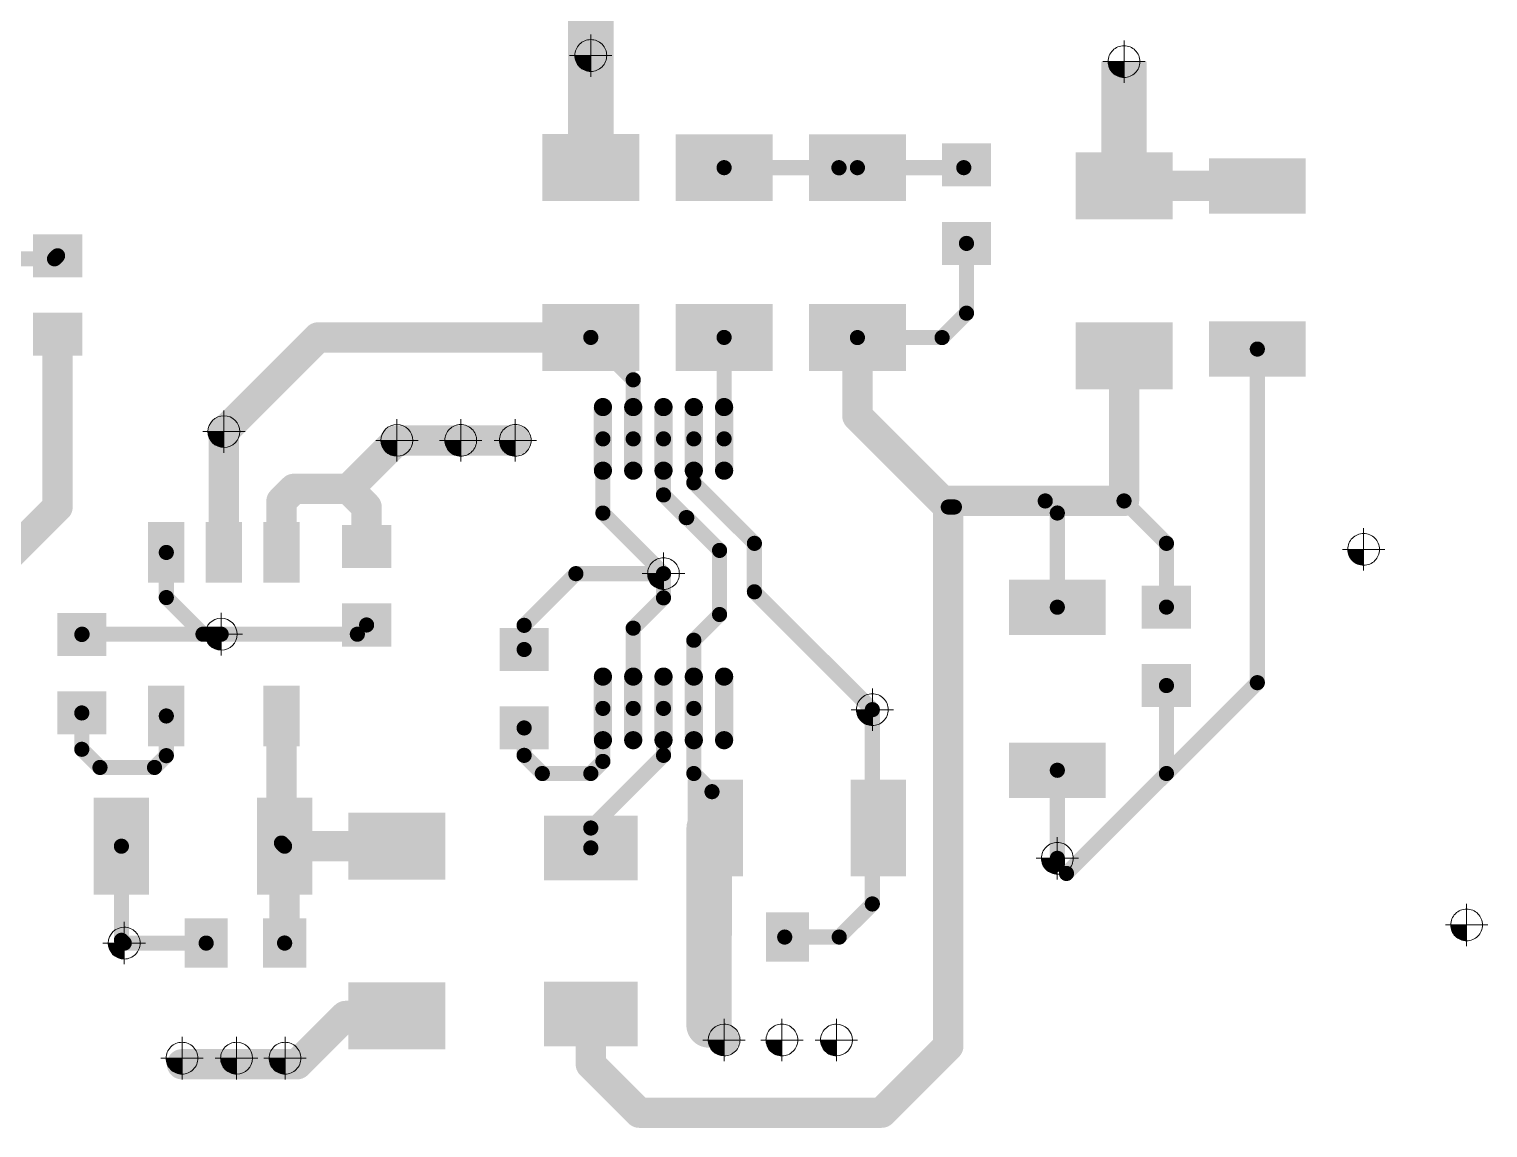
# Paper-space layout 'Лист1' of a CAD drawing. Header units: millimetres. Extents: x 0 to 420, y 0 to 297.
# Drawn here: x 69.73 to 93.81, y 237.34 to 255.47 of the extents above; entities that cross this region are included whole.
import ezdxf

# ---------------------------------------------------------------- set-up
doc = ezdxf.new("R2010")
doc.units = ezdxf.units.MM
for name, color, linetype in [('PDF _Геометрия', 7, 'Continuous'), ('PDF _Сплошная заливка', 7, 'Continuous'), ('TopLayer', 1, 'Continuous')]:
    doc.layers.add(name, color=color, linetype=linetype)

psp = doc.layouts.new('Лист1')

# ---------------------------------------------------------------- hatches: boundary and pattern name
at = {"layer": 'PDF _Сплошная заливка', "transparency": 33554559}
for points in [[(78.73998189943245, 255.0390382006028, 0.1989561129549775), (78.81688764119758, 254.8534060844768), (78.81688764119758, 254.8534060844731, 0.1988800817594609), (79.00248447946137, 254.7765356205375), (79.00248447946137, 254.7765356205703), (79.00248447946137, 254.7765356205703), (79.00248447946137, 255.0390382006028), (79.00248447946137, 255.0390382006028)], [(87.54000959541577, 254.9390053500601, 0.4141580434692442), (87.80251217545197, 254.6765027699837), (87.80251217545197, 254.6765027700349), (87.80251217545197, 254.6765027700349), (87.80251217545197, 254.9390053500601), (87.80251217545197, 254.9390053500601)], [(72.68467779355319, 248.829901091706, 0.1988478175993243), (72.76154825741946, 248.6442689755434), (72.76154825745584, 248.6442689755727, 0.198847816971872), (72.94718037358166, 248.5673985116114), (72.94718037358166, 248.5673985116734), (72.94718037358166, 248.5673985116734), (72.94718037358166, 248.829901091706), (72.94718037358166, 248.829901091706)], [(75.53999748478805, 248.6851874163187, 0.4142362712279755), (75.80250006481697, 248.4227201140975), (75.80250006481697, 248.4227201141487), (75.80250006481697, 248.4227201141487), (75.80250006481697, 248.6851874163187), (75.80250006481697, 248.6851874163187)], [(76.59378253626323, 248.6851874163187, 0.4141858729435101), (76.85628511629898, 248.4227201141196), (76.85628511629898, 248.4227201141487), (76.85628511629898, 248.4227201141487), (76.85628511629898, 248.6851874163187), (76.85628511629898, 248.6851874163187)], [(77.49379138208428, 248.6851874163187, 0.4142362713298811), (77.75629396210593, 248.4227201141707), (77.75629396210593, 248.4227201141487), (77.75629396210593, 248.4227201141487), (77.75629396210593, 248.6851874163187), (77.75629396210593, 248.6851874163187)], [(91.4938113908022, 246.8851986525294, 0.414158043362994), (91.75631397082338, 246.6226960725371), (91.75631397082338, 246.6226960724971), (91.75631397082338, 246.6226960724971), (91.75631397082338, 246.8851986525294), (91.75631397082338, 246.8851986525294)], [(79.93999369385597, 246.4852097729404, 0.4142588360089999), (80.20249627387761, 246.222707192926), (80.20249627387761, 246.2227071929151), (80.20249627387761, 246.2227071929151), (80.20249627387761, 246.4852097729404), (80.20249627387761, 246.4852097729404)], [(72.63998074088408, 245.4852054711278, 0.1988478175066667), (72.71685120477946, 245.2995733549908), (72.71685120478674, 245.2995733549944, 0.1988478170847673), (72.902483320913, 245.2227028911757), (72.902483320913, 245.2227028910952), (72.902483320913, 245.2227028910952), (72.902483320913, 245.4852054711278), (72.902483320913, 245.4852054711278)], [(83.38621759358216, 244.2390096621025, 0.1988982049145191), (83.46308805750664, 244.0533775459949), (83.46308805748481, 244.0533775459692, 0.1988982049427044), (83.64872017361836, 243.9765070820079), (83.64872017361836, 243.9765070820702), (83.64872017361836, 243.9765070820702), (83.64872017361836, 244.2390096621025), (83.64872017361836, 244.2390096621025)], [(86.43930498589248, 241.7851898013328, 0.1989057187990377), (86.51621072767944, 241.5995576852251), (86.51621072765761, 241.5995576852067, 0.1988800815205161), (86.70180756591412, 241.5226872212784), (86.70180756591412, 241.5226872213077), (86.70180756591412, 241.5226872213077), (86.70180756591412, 241.7851898013328), (86.70180756591412, 241.7851898013328)], [(93.19381634028264, 240.6851819296021, 0.1989883854438822), (93.2707220820696, 240.499585091364), (93.27072208203322, 240.4995850913385, 0.1989883858906619), (93.45631892030428, 240.4226793495695), (93.45631892030428, 240.4226793495732), (93.45631892030428, 240.4226793495732), (93.45631892030428, 240.6851819296021), (93.45631892030428, 240.6851819296021)], [(71.03998853356575, 240.3851955615955, 0.1988478172653923), (71.11685899741747, 240.199563445422), (71.1168589974684, 240.1995634454622, 0.1988478172952694), (71.30249111359421, 240.1226929815741), (71.30249111359421, 240.1226929815632), (71.30249111359421, 240.1226929815632), (71.30249111359421, 240.3851955615955), (71.30249111359421, 240.3851955615955)], [(80.94001528182503, 238.7851712514175, 0.4141858729587662), (81.20248258398419, 238.5226686714616), (81.20248258398419, 238.522668671385), (81.20248258398419, 238.522668671385), (81.20248258398419, 238.7851712514175), (81.20248258398419, 238.7851712514175)], [(81.89378759114493, 238.7851652541797, 0.1989883855477801), (81.97069333291006, 238.5995684159122), (81.97069333291006, 238.5995684159122, 0.1989883856505456), (82.15629017117385, 238.5226626741983), (82.15629017117385, 238.5226626741471), (82.15629017117385, 238.5226626741471), (82.15629017117385, 238.7851652541797), (82.15629017117385, 238.7851652541797)], [(82.79379643696643, 238.7851652541797, 0.1989883854962779), (82.87070217873156, 238.5995684159161), (82.87070217873156, 238.5995684159122, 0.1989883857749492), (83.0562990169949, 238.5226626741144), (83.0562990169949, 238.5226626741471), (83.0562990169949, 238.5226626741471), (83.0562990169949, 238.7851652541797), (83.0562990169949, 238.7851652541797)], [(71.99376084289293, 238.4851683028078, 0.1989883856612756), (72.07066658472354, 238.2995714646099), (72.07066658465806, 238.2995714645479, 0.1989883857060377), (72.25626342291412, 238.2226657227243), (72.25626342291412, 238.2226657227827), (72.25626342291412, 238.2226657227827), (72.25626342291412, 238.4851683028078), (72.25626342291412, 238.4851683028078)], [(72.89376968871397, 238.4851679500293, 0.1989883855508027), (72.97067543047183, 238.2995711117694), (72.97067543047183, 238.2995711117694, 0.1989883856347251), (73.15627226873562, 238.2226653699713), (73.15627226873562, 238.2226653700043), (73.15627226873562, 238.2226653700043), (73.15627226873562, 238.4851679500293), (73.15627226873562, 238.4851679500293)], [(73.69376579237337, 238.4851683028078, 0.1989883855946256), (73.77067153410212, 238.2995714645187), (73.7706715341385, 238.2995714645479, 0.1989883860265074), (73.95626837239502, 238.2226657227645), (73.95626837239502, 238.2226657227827), (73.95626837239502, 238.2226657227827), (73.95626837239502, 238.4851683028078), (73.95626837239502, 238.4851683028078)]]:
    psp.add_hatch(color=7, dxfattribs=at).paths.add_polyline_path(points)

# ---------------------------------------------------------------- linework, layer by layer
at = {"layer": 'PDF _Геометрия', "lineweight": 9}
for points in [[(79.2648459480331, 255.0390734784651, 0.414314516367033), (79.00237864586666, 255.3015407805879, 0.4143145162389901), (78.73991134367111, 255.0390734784651, 0.4143145161957719), (79.00237864586666, 254.776606176317, 0.4143145161355283)], [(88.06490892188617, 254.9388995164768, 0.4143145159930288), (87.802441619727, 255.2013668187199, 0.4143145160495452), (87.53997431748053, 254.9388995164768, 0.414314515815673), (87.802441619727, 254.6764322143176, 0.4143145161357802)], [(73.20975350934282, 248.8297247023868, 0.4140361062844282), (72.9472862071691, 249.0925447831914, 0.4140361065574639), (72.68481890498765, 248.8297247023868, 0.4138105739140459), (72.9472862071691, 248.5672574001949, 0.4138105738286432)], [(76.06514375629536, 248.6853285277646, 0.4140361065737002), (75.8023236754982, 248.9477958298835, 0.4138105735239788), (75.53985637336814, 248.6853285277646, 0.4138105734923612), (75.8023236754982, 248.4228612256675, 0.414036106542047)], [(77.11889352991489, 248.6853285277646, 0.4143145162022193), (76.85642622775572, 248.9477958299456, 0.4143145162023703), (76.59395892554562, 248.6853285277646, 0.4143145161704856), (76.85642622775572, 248.4228612256054, 0.4143145159821994)], [(78.01883182001188, 248.6853285277646, 0.4143145161588501), (77.75636451783771, 248.9477958299346, 0.4143145160582088), (77.49389721572265, 248.6853285277646, 0.4143145160263242), (77.75636451783771, 248.4228612256602, 0.4143145159388804)], [(92.01885182871479, 246.8851986525294, 0.4143145162661906), (91.75638452655562, 247.1476659546922, 0.4143145160597703), (91.49391722440373, 246.8851986525294, 0.4143145161203163), (91.75638452655562, 246.6227313503557, 0.4143145161385002)], [(80.46499885390654, 246.4852450508063, 0.4143145162145098), (80.20253155174737, 246.7477123530605, 0.4143145159007998), (79.94006424961731, 246.4852450508063, 0.4143145163472373), (80.20253155174737, 246.222777748658, 0.4143145162844247)], [(73.16495062308672, 245.4850290818085, 0.414036106397517), (72.902483320913, 245.7478491626644, 0.4140361064636001), (72.64001601864425, 245.4850290818085, 0.4138105736906622), (72.902483320913, 245.2225617796166, 0.4138105736246624)], [(83.91129330937179, 244.2389743842366, 0.4143145161616203), (83.64882600721262, 244.5014416863592, 0.4143145162269009), (83.38635870511894, 244.2389743842366, 0.4143145162064003), (83.64882600721262, 243.9765070820299, 0.4143145161413208)], [(86.96423959022536, 241.7852956349234, 0.4143145160363481), (86.70177228805164, 242.0477629370644, 0.4143145161851435), (86.43930498597297, 241.7852956349234, 0.4143145163287007), (86.70177228805164, 241.5228283327315, 0.4143145159918706)], [(93.71889205605771, 240.6852524853268, 0.4143145160258204), (93.45642475389855, 240.9477197874567, 0.4143145159692036), (93.19395745168072, 240.6852524853268, 0.4143145160872729), (93.45642475389855, 240.4227851832188, 0.4143145161437388)], [(71.5650995272174, 240.3851250058672, 0.4143145160082409), (71.30263222504368, 240.6475923079606, 0.4140361066742076), (71.03981214426108, 240.3851250058672, 0.4140361064173066), (71.30263222504368, 240.1226577037153, 0.4143145163154027)], [(81.46512627547713, 238.7853123628704, 0.4143145162411562), (81.20265897330341, 239.0477796651173, 0.4140361065702836), (80.93983889252763, 238.7853123628704, 0.4140361065543822), (81.20265897330341, 238.5228450606346, 0.4143145160370029)], [(82.41868691762261, 238.7853063656328, 0.4143145161649954), (82.15621961544889, 239.0477736677847, 0.4143145162850795), (81.89375231330428, 238.7853063656328, 0.4143145162126966), (82.15621961544889, 238.5228390634479, 0.4143145162806469)], [(83.31897798633577, 238.7853063656328, 0.4140361065472501), (83.05615790553816, 239.0477736678138, 0.4143145163238146), (82.79369060340127, 238.7853063656328, 0.414314516063095), (83.05615790553816, 238.5228390635064, 0.4140361066627937)], [(72.51866016936333, 238.4851683028078, 0.4143145161277714), (72.25619286718961, 238.747635604956, 0.4143145160123711), (71.99372556505955, 238.4851683028078, 0.4143145162095735), (72.25619286718961, 238.222701000605, 0.4143145163250742)], [(73.41895123808376, 238.4851679500293, 0.4140361067194489), (73.15613115728615, 238.7476352521994, 0.4143145158964175), (72.89366385507606, 238.4851679500293, 0.4143145160459185), (73.15613115728615, 238.2227006478556, 0.4140361064928289)], [(74.21870039669898, 238.4851683028078, 0.4143145163354504), (73.95623309453254, 238.7476356049306, 0.4143145159982675), (73.69376579235882, 238.4851683028078, 0.4143145161954695), (73.95623309453254, 238.2227010006598, 0.4143145161562308)]]:
    psp.add_lwpolyline(points, format="xyb", close=True, dxfattribs=at)
for points in [[(79.00237864586666, 254.6891170755753), (79.00237864586666, 255.3890298813549)], [(87.802441619727, 254.5889431135831), (87.802441619727, 255.288855919363)], [(79.35233504875282, 255.0390734784651), (78.65242224298049, 255.0390734784651)], [(88.15239802261317, 254.9388995164768), (87.45248521683357, 254.9388995164768)], [(72.9472862071691, 248.4797682995006), (72.9472862071691, 249.1800338839112)], [(75.8023236754982, 248.3353721248784), (75.8023236754982, 249.035284930658)], [(76.85642622775572, 248.3353721248784), (76.85642622775572, 249.035284930658)], [(77.75636451783771, 248.3353721248784), (77.75636451783771, 249.035284930658)], [(73.29724261005526, 248.8297247023868), (72.59732980428294, 248.8297247023868)], [(76.15263285702235, 248.6853285277646), (75.45236727261204, 248.6853285277646)], [(77.20638263064188, 248.6853285277646), (76.50611704623157, 248.6853285277646)], [(78.10632092072387, 248.6853285277646), (77.40640811495155, 248.6853285277646)], [(91.75638452655562, 246.5352422496433), (91.75638452655562, 247.2351550554156)], [(80.20253155174737, 246.1352886479165), (80.20253155174737, 246.8352014536961)], [(92.10634092944179, 246.8851986525294), (91.40642812366946, 246.8851986525294)], [(80.55248795463353, 246.4852450508063), (79.85257514885393, 246.4852450508063)], [(72.902483320913, 245.1350726789224), (72.902483320913, 245.8353382633329)], [(73.25243972379917, 245.4850290818085), (72.55252691802684, 245.4850290818085)], [(83.64882600721262, 243.8890179813504), (83.64882600721262, 244.5889307871264)], [(83.99878241009878, 244.2389743842366), (83.29886960432646, 244.2389743842366)], [(86.70177228805164, 241.4353392320372), (86.70177228805164, 242.1352520378096)], [(87.05172869093781, 241.7852956349234), (86.35181588516548, 241.7852956349234)], [(93.45642475389855, 240.3352960824407), (93.45642475389855, 241.0352088882203)], [(71.30263222504368, 240.035168602981), (71.30263222504368, 240.7350814087533)], [(93.80638115678471, 240.6852524853268), (93.10646835101238, 240.6852524853268)], [(71.65258862792984, 240.3851250058672), (70.9523230435268, 240.3851250058672)], [(81.20265897330341, 238.4353559599806), (81.20265897330341, 239.1352687657602)], [(82.15621961544889, 238.4353499627466), (82.15621961544889, 239.1352627685189)], [(83.05615790553816, 238.4353499627466), (83.05615790553816, 239.1352627685189)], [(72.25619286718961, 238.1352118999216), (72.25619286718961, 238.8351247057012)], [(73.15613115728615, 238.1352115471432), (73.15613115728615, 238.8351243529228)], [(73.95623309453254, 238.1352118999216), (73.95623309453254, 238.8351247057012)], [(81.55261537618958, 238.7853123628704), (80.8523497917788, 238.7853123628704)], [(82.50617601834233, 238.7853063656328), (81.80626321256273, 238.7853063656328)], [(83.40646708706277, 238.7853063656328), (82.706201502652, 238.7853063656328)], [(72.60614927007578, 238.4851683028078), (71.90623646430345, 238.4851683028078)], [(73.50644033880349, 238.4851679500293), (72.80617475439271, 238.4851679500293)], [(74.3061894974187, 238.4851683028078), (73.60627669164637, 238.4851683028078)]]:
    psp.add_lwpolyline(points, dxfattribs=at)
at = {"layer": 'TopLayer', "lineweight": 20}
for points, const_width in [([(79.00259955556726, 255.0389128931029), (79.00259955556726, 255.985108613103)], 0.75000104), ([(79.00259955556726, 253.1906996731029), (79.00259955556726, 255.0389128931029)], 0.75000104), ([(87.8026022755671, 252.887906273103), (87.8026022755671, 254.9389080131029)], 0.75000104), ([(81.20260277556713, 253.1879056731029), (83.0970084355672, 253.1879056731029)], 0.2499995), ([(83.0970084355672, 253.1879056731029), (83.09980497556717, 253.185109133103)], 0.2499995), ([(83.40260091556706, 253.1879056731029), (85.1577002755671, 253.1879056731029)], 0.2499995), ([(87.8026022755671, 252.887906273103), (89.99980641556704, 252.887906273103)], 0.499999), ([(85.20260239556706, 250.7851088531029), (85.20260239556706, 251.9374077931029)], 0.2499995), ([(66.30260209556718, 251.6823130531029), (70.15210671556724, 251.6823130531029)], 0.2499995), ([(70.15210671556724, 251.6823130531029), (70.20260191556713, 251.732808253103)], 0.2499995), ([(84.79980665556718, 250.382313113103), (85.20260239556706, 250.7851088531029)], 0.2499995), ([(70.20260191556713, 247.585110173103), (70.20260191556713, 250.4374082531031)], 0.499999), ([(72.94729289556722, 248.829801613103), (74.50259839556725, 250.385107113103)], 0.499999), ([(74.50259839556725, 250.385107113103), (79.00259955556726, 250.385107113103)], 0.499999), ([(83.40260091556706, 249.0851097131031), (83.40260091556706, 250.382313113103)], 0.499999), ([(79.00259955556726, 250.385107113103), (79.7025981555671, 249.6851085131029)], 0.2499995), ([(81.20260023556716, 248.7101091931029), (81.20260023556716, 250.385107113103)], 0.2499995), ([(83.40260091556706, 250.382313113103), (84.79980665556718, 250.382313113103)], 0.2499995), ([(87.8026022755671, 247.6851125131029), (87.8026022755671, 250.0823137131031)], 0.499999), ([(90.00260295556723, 244.685108353103), (90.00260295556723, 250.1927097331029)], 0.2499995), ([(79.7025981555671, 248.7101091931029), (79.7025981555671, 249.6851085131029)], 0.2499995), ([(79.20259915556721, 248.1851089731031), (79.20259915556721, 249.2351094131029)], 0.2999994), ([(79.7025981555671, 248.1851089731031), (79.7025981555671, 249.2351094131029)], 0.2999994), ([(80.20259969556719, 248.1851089731031), (80.20259969556719, 249.2351094131029)], 0.2999994), ([(80.70259869556708, 248.1851089731031), (80.70259869556708, 249.2351094131029)], 0.2999994), ([(81.20260023556716, 248.1851089731031), (81.20260023556716, 249.2351094131029)], 0.2999994), ([(83.40260091556706, 249.0851097131031), (84.90260299556712, 247.585107633103)], 0.499999), ([(72.94729289556722, 246.835114213103), (72.94729289556722, 248.829801613103)], 0.499999), ([(75.00260501556704, 247.8851121131029), (75.80260087556712, 248.685107973103)], 0.499999), ([(75.80260087556712, 248.685107973103), (76.85640369556722, 248.685107973103)], 0.499999), ([(76.85640369556722, 248.685107973103), (77.75640443556722, 248.685107973103)], 0.499999), ([(79.20259915556721, 247.485107833103), (79.20259915556721, 248.7101091931029)], 0.2499995), ([(80.20259969556719, 247.7851097731029), (80.20259969556719, 248.7101091931029)], 0.2499995), ([(80.70259869556708, 247.9851093731029), (80.70259869556708, 248.7101091931029)], 0.2499995), ([(73.89729353556709, 247.6798013731029), (74.10260427556705, 247.8851121131029)], 0.499999), ([(74.10260427556705, 247.8851121131029), (75.00260501556704, 247.8851121131029)], 0.499999), ([(75.00260501556704, 247.8851121131029), (75.3026044155672, 247.5851127131029)], 0.499999), ([(80.70259869556708, 247.9851093731029), (81.70259923556705, 246.9851088331029)], 0.2499995), ([(68.50260023556712, 245.885108493103), (70.20260191556713, 247.585110173103)], 0.499999), ([(73.89729353556709, 246.835114213103), (73.89729353556709, 247.6798013731029)], 0.499999), ([(75.3026044155672, 246.932812773103), (75.3026044155672, 247.5851127131029)], 0.499999), ([(80.20259969556719, 247.7851097731029), (80.57760021556714, 247.410109253103)], 0.2499995), ([(84.90260299556712, 247.685109973103), (86.50259979556722, 247.685109973103)], 0.499999), ([(84.90260299556712, 238.6851101931029), (84.90260299556712, 247.585107633103)], 0.499999), ([(84.90260299556712, 247.585107633103), (85.00260025556713, 247.585107633103)], 0.2499995), ([(86.50259979556722, 247.685109973103), (87.80259973556713, 247.685109973103)], 0.499999), ([(86.50259979556722, 247.685109973103), (86.70190597556712, 247.4858037931031)], 0.2499995), ([(87.80259973556713, 247.685109973103), (87.8026022755671, 247.6851125131029)], 0.2499995), ([(87.80259973556713, 247.685109973103), (88.50260341556714, 246.9851062931029)], 0.2499995), ([(79.20259915556721, 247.485107833103), (80.20259969556719, 246.4851072931031)], 0.2499995), ([(80.57760021556714, 247.410109253103), (80.5857459955671, 247.410109253103)], 0.2499995), ([(80.5857459955671, 247.410109253103), (81.1276016555671, 246.868253593103)], 0.2499995), ([(86.70190597556712, 245.930978353103), (86.70190597556712, 247.4858037931031)], 0.2499995), ([(81.1276016555671, 245.8101073731029), (81.1276016555671, 246.868253593103)], 0.2499995), ([(81.70259923556705, 246.1851078931029), (81.70259923556705, 246.9851088331029)], 0.2499995), ([(88.50260341556714, 245.9328096931031), (88.50260341556714, 246.9851062931029)], 0.2499995), ([(71.99729479556709, 246.0904217731029), (71.99729479556709, 246.835114213103)], 0.2499995), ([(77.90259921556708, 245.6313040731029), (78.75640243556722, 246.4851072931031)], 0.2499995), ([(78.75640243556722, 246.4851072931031), (80.20259969556719, 246.4851072931031)], 0.2499995), ([(80.20259969556719, 246.0851055531029), (80.20259969556719, 246.4851072931031)], 0.2499995), ([(81.70259923556705, 246.1851078931029), (83.64880057556707, 244.2389065531029)], 0.2499995), ([(71.99729479556709, 246.0904217731029), (72.60260219556721, 245.485114373103)], 0.2499995), ([(79.7025981555671, 245.5851040131029), (80.20259969556719, 246.0851055531029)], 0.2499995), ([(80.70259869556708, 245.3851044131029), (81.1276016555671, 245.8101073731029)], 0.2499995), ([(70.60260365556724, 245.4805144331031), (70.60720359556717, 245.485114373103)], 0.2499995), ([(70.60720359556717, 245.485114373103), (72.60260219556721, 245.485114373103)], 0.2499995), ([(72.60260219556721, 245.485114373103), (72.90260413556712, 245.485114373103)], 0.2499995), ([(72.90260413556712, 245.485114373103), (75.15030601556714, 245.485114373103)], 0.2499995), ([(75.15030601556714, 245.485114373103), (75.3026044155672, 245.6374127731031)], 0.2499995), ([(77.90259921556708, 245.2328060131031), (77.90259921556708, 245.6313040731029)], 0.2499995), ([(79.7025981555671, 244.260107933103), (79.7025981555671, 245.5851040131029)], 0.2499995), ([(80.70259869556708, 244.260107933103), (80.70259869556708, 245.3851044131029)], 0.2499995), ([(79.20259915556721, 243.7351077131029), (79.20259915556721, 244.785108153103)], 0.2999994), ([(79.7025981555671, 243.7351077131029), (79.7025981555671, 244.785108153103)], 0.2999994), ([(80.20259969556719, 243.7351077131029), (80.20259969556719, 244.785108153103)], 0.2999994), ([(80.70259869556708, 243.7351077131029), (80.70259869556708, 244.785108153103)], 0.2999994), ([(81.20260023556716, 243.7351077131029), (81.20260023556716, 244.785108153103)], 0.2999994), ([(88.50260341556714, 243.1851088131029), (90.00260295556723, 244.685108353103)], 0.2499995), ([(88.50260341556714, 243.1851088131029), (88.50260341556714, 244.6374096931029)], 0.2499995), ([(73.89729353556709, 242.036624953103), (73.89729353556709, 244.135114533103)], 0.499999), ([(79.20259915556721, 243.3851058731029), (79.20259915556721, 244.260107933103)], 0.2499995), ([(80.20259969556719, 243.4851056731029), (80.20259969556719, 244.260107933103)], 0.2499995), ([(80.70259869556708, 243.1851088131029), (80.70259869556708, 244.260107933103)], 0.2499995), ([(83.64880057556707, 241.0313056531029), (83.64880057556707, 244.2389065531029)], 0.2499995), ([(70.60260365556724, 243.585113093103), (70.60260365556724, 244.1851144331031)], 0.2499995), ([(71.99729479556709, 243.479804693103), (71.99729479556709, 244.135114533103)], 0.2499995), ([(77.90259921556708, 243.4851082131029), (77.90259921556708, 243.9374060131029)], 0.2499995), ([(70.60260365556724, 243.585113093103), (70.90260305556717, 243.2851136931031)], 0.2499995), ([(70.90260305556717, 243.2851136931031), (71.80260379556717, 243.2851136931031)], 0.2499995), ([(71.80260379556717, 243.2851136931031), (71.99729479556709, 243.479804693103)], 0.2499995), ([(77.90259921556708, 243.4851082131029), (78.20260115556721, 243.185106273103)], 0.2499995), ([(79.00259955556726, 242.285105533103), (80.20259969556719, 243.4851056731029)], 0.2499995), ([(79.00259955556726, 243.185106273103), (79.20259915556721, 243.3851058731029)], 0.2499995), ([(78.20260115556721, 243.185106273103), (79.00259955556726, 243.185106273103)], 0.2499995), ([(80.70259869556708, 243.1851088131029), (81.0026006355672, 242.885106873103)], 0.2499995), ([(86.70190597556712, 241.7851090731031), (86.70190597556712, 243.2385783531029)], 0.2499995), ([(86.85260163556723, 241.535107033103), (88.50260341556714, 243.1851088131029)], 0.2499995), ([(80.95640057556716, 240.534306393103), (80.95640057556716, 242.2851080731029)], 0.75000104), ([(79.00259955556726, 241.9567063931029), (79.00259955556726, 242.285105533103)], 0.2499995), ([(73.94600819556717, 241.9879102931029), (75.80260341556709, 241.9879102931029)], 0.499999), ([(73.94880473556714, 240.386613013103), (73.94880473556714, 241.985113753103)], 0.499999), ([(71.25640473556723, 240.4313144731029), (71.25640473556723, 241.985113753103)], 0.2499995), ([(73.89729353556709, 242.036624953103), (73.94600819556717, 241.9879102931029)], 0.2499995), ([(73.94600819556717, 241.9879102931029), (73.94880473556714, 241.985113753103)], 0.2499995), ([(86.70190597556712, 241.6858052331029), (86.70190597556712, 241.7851090731031)], 0.2499995), ([(83.10260151556713, 240.485106593103), (83.64880057556707, 241.0313056531029)], 0.2499995), ([(80.95489943556709, 239.0328133331029), (80.95489943556709, 240.485106593103)], 0.75000104), ([(80.90720077556716, 240.485106593103), (80.95640057556716, 240.534306393103)], 0.499999), ([(71.25640473556723, 240.4313144731029), (71.30260479556705, 240.3851144131029)], 0.2499995), ([(71.30260479556705, 240.3851144131029), (72.65490333556727, 240.3851144131029)], 0.2499995), ([(73.94880473556714, 240.386613013103), (73.95030333556724, 240.3851144131029)], 0.2499995), ([(82.20260077556713, 240.485106593103), (83.10260151556713, 240.485106593103)], 0.2499995), ([(74.1564040155672, 238.385108253103), (74.9536134955672, 239.182317733103)], 0.499999), ([(74.9536134955672, 239.182317733103), (75.80260341556709, 239.182317733103)], 0.499999), ([(79.00259955556726, 238.385110793103), (79.00259955556726, 239.213506393103)], 0.499999), ([(80.95489943556709, 239.0328133331029), (81.20260277556713, 238.7851099931029)], 0.499999), ([(83.80260265556717, 237.5851098531029), (84.90260299556712, 238.6851101931029)], 0.499999), ([(72.25640273556724, 238.385108253103), (74.1564040155672, 238.385108253103)], 0.499999), ([(79.00259955556726, 238.385110793103), (79.80260049556728, 237.5851098531029)], 0.499999), ([(79.80260049556728, 237.5851098531029), (83.80260265556717, 237.5851098531029)], 0.499999)]:
    psp.add_lwpolyline(points, dxfattribs=dict(at, const_width=const_width))
for points, const_width in [([(78.81509929556705, 255.0389128931029, 1), (79.19009981556724, 255.0389128931029, 1)], 0.37500052), ([(78.81509929556705, 255.0389128931029, 1), (79.19009981556724, 255.0389128931029, 1)], 0.37500052), ([(78.81509929556705, 253.1906996731029, 1), (79.19009981556724, 253.1906996731029, 1)], 0.37500052), ([(81.14010353556705, 253.1879056731029, 1), (81.26510201556721, 253.1879056731029, 1)], 0.12499848), ([(83.03450919556713, 253.1879056731029, 1), (83.15950767556706, 253.1879056731029, 1)], 0.12499848), ([(83.03450919556713, 253.1879056731029, 1), (83.15950767556706, 253.1879056731029, 1)], 0.12499848), ([(83.03730573556709, 253.185109133103, 1), (83.16230421556725, 253.185109133103, 1)], 0.12499848), ([(83.34010167556721, 253.1879056731029, 1), (83.46510015556714, 253.1879056731029, 1)], 0.12499848), ([(85.09520103556724, 253.1879056731029, 1), (85.22019951556717, 253.1879056731029, 1)], 0.12499848), ([(87.61510201556712, 252.887906273103, 1), (87.99010253556708, 252.887906273103, 1)], 0.37500052), ([(87.67760379556717, 252.887906273103, 1), (87.92760075556725, 252.887906273103, 1)], 0.2499995), ([(89.8748079355671, 252.887906273103, 1), (90.1248048955672, 252.887906273103, 1)], 0.2499995), ([(85.1401031555672, 251.9374077931029, 1), (85.26510163556713, 251.9374077931029, 1)], 0.12499848), ([(70.08960747556716, 251.6823130531029, 1), (70.2146059555671, 251.6823130531029, 1)], 0.12499848), ([(70.08960747556716, 251.6823130531029, 1), (70.2146059555671, 251.6823130531029, 1)], 0.12499848), ([(70.14010267556705, 251.732808253103, 1), (70.26510115556721, 251.732808253103, 1)], 0.12499848), ([(85.1401031555672, 250.7851088531029, 1), (85.26510163556713, 250.7851088531029, 1)], 0.12499848), ([(85.1401031555672, 250.7851088531029, 1), (85.26510163556713, 250.7851088531029, 1)], 0.12499848), ([(70.0776034355672, 250.4374082531031, 1), (70.32760039556706, 250.4374082531031, 1)], 0.2499995), ([(74.37759991556709, 250.385107113103, 1), (74.62759687556718, 250.385107113103, 1)], 0.2499995), ([(74.37759991556709, 250.385107113103, 1), (74.62759687556718, 250.385107113103, 1)], 0.2499995), ([(78.8776010755671, 250.385107113103, 1), (79.12759803556719, 250.385107113103, 1)], 0.2499995), ([(83.27760243556713, 250.382313113103, 1), (83.52759939556722, 250.382313113103, 1)], 0.2499995), ([(78.94010031556718, 250.385107113103, 1), (79.06509879556711, 250.385107113103, 1)], 0.12499848), ([(81.14010099556708, 250.385107113103, 1), (81.26509947556724, 250.385107113103, 1)], 0.12499848), ([(83.34010167556721, 250.382313113103, 1), (83.46510015556714, 250.382313113103, 1)], 0.12499848), ([(84.7373074155671, 250.382313113103, 1), (84.86230589556726, 250.382313113103, 1)], 0.12499848), ([(84.7373074155671, 250.382313113103, 1), (84.86230589556726, 250.382313113103, 1)], 0.12499848), ([(87.67760379556717, 250.0823137131031, 1), (87.92760075556725, 250.0823137131031, 1)], 0.2499995), ([(89.94010371556715, 250.1927097331029, 1), (90.06510219556708, 250.1927097331029, 1)], 0.12499848), ([(79.64009891556725, 249.6851085131029, 1), (79.76509739556718, 249.6851085131029, 1)], 0.12499848), ([(79.64009891556725, 249.6851085131029, 1), (79.76509739556718, 249.6851085131029, 1)], 0.12499848), ([(79.12760057556716, 249.2351094131029, 1), (79.27759773556727, 249.2351094131029, 1)], 0.1499997), ([(79.62759957556727, 249.2351094131029, 1), (79.77759673556716, 249.2351094131029, 1)], 0.1499997), ([(80.12760111556713, 249.2351094131029, 1), (80.27759827556724, 249.2351094131029, 1)], 0.1499997), ([(80.62760011556725, 249.2351094131029, 1), (80.77759727556713, 249.2351094131029, 1)], 0.1499997), ([(81.1276016555671, 249.2351094131029, 1), (81.27759881556722, 249.2351094131029, 1)], 0.1499997), ([(83.27760243556713, 249.0851097131031, 1), (83.52759939556722, 249.0851097131031, 1)], 0.2499995), ([(83.27760243556713, 249.0851097131031, 1), (83.52759939556722, 249.0851097131031, 1)], 0.2499995), ([(72.82229441556706, 248.829801613103, 1), (73.07229137556715, 248.829801613103, 1)], 0.2499995), ([(72.82229441556706, 248.829801613103, 1), (73.07229137556715, 248.829801613103, 1)], 0.2499995), ([(75.67760239556719, 248.685107973103, 1), (75.92759935556705, 248.685107973103, 1)], 0.2499995), ([(75.67760239556719, 248.685107973103, 1), (75.92759935556705, 248.685107973103, 1)], 0.2499995), ([(76.73140521556707, 248.685107973103, 1), (76.98140217556715, 248.685107973103, 1)], 0.2499995), ([(76.73140521556707, 248.685107973103, 1), (76.98140217556715, 248.685107973103, 1)], 0.2499995), ([(77.63140595556706, 248.685107973103, 1), (77.88140291556715, 248.685107973103, 1)], 0.2499995), ([(79.14009991556713, 248.7101091931029, 1), (79.26509839556707, 248.7101091931029, 1)], 0.12499848), ([(79.64009891556725, 248.7101091931029, 1), (79.76509739556718, 248.7101091931029, 1)], 0.12499848), ([(80.14010045556711, 248.7101091931029, 1), (80.26509893556704, 248.7101091931029, 1)], 0.12499848), ([(80.64009945556722, 248.7101091931029, 1), (80.76509793556716, 248.7101091931029, 1)], 0.12499848), ([(81.14010099556708, 248.7101091931029, 1), (81.26509947556724, 248.7101091931029, 1)], 0.12499848), ([(79.12760057556716, 248.1851089731031, 1), (79.27759773556727, 248.1851089731031, 1)], 0.1499997), ([(79.62759957556727, 248.1851089731031, 1), (79.77759673556716, 248.1851089731031, 1)], 0.1499997), ([(80.12760111556713, 248.1851089731031, 1), (80.27759827556724, 248.1851089731031, 1)], 0.1499997), ([(80.62760011556725, 248.1851089731031, 1), (80.77759727556713, 248.1851089731031, 1)], 0.1499997), ([(81.1276016555671, 248.1851089731031, 1), (81.27759881556722, 248.1851089731031, 1)], 0.1499997), ([(73.97760579556711, 247.8851121131029, 1), (74.2276027555672, 247.8851121131029, 1)], 0.2499995), ([(73.97760579556711, 247.8851121131029, 1), (74.2276027555672, 247.8851121131029, 1)], 0.2499995), ([(74.87760653556711, 247.8851121131029, 1), (75.1276034955672, 247.8851121131029, 1)], 0.2499995), ([(74.87760653556711, 247.8851121131029, 1), (75.1276034955672, 247.8851121131029, 1)], 0.2499995), ([(74.87760653556711, 247.8851121131029, 1), (75.1276034955672, 247.8851121131029, 1)], 0.2499995), ([(80.64009945556722, 247.9851093731029, 1), (80.76509793556716, 247.9851093731029, 1)], 0.12499848), ([(80.64009945556722, 247.9851093731029, 1), (80.76509793556716, 247.9851093731029, 1)], 0.12499848), ([(70.0776034355672, 247.585110173103, 1), (70.32760039556706, 247.585110173103, 1)], 0.2499995), ([(70.0776034355672, 247.585110173103, 1), (70.32760039556706, 247.585110173103, 1)], 0.2499995), ([(73.77229505556716, 247.6798013731029, 1), (74.02229201556725, 247.6798013731029, 1)], 0.2499995), ([(73.77229505556716, 247.6798013731029, 1), (74.02229201556725, 247.6798013731029, 1)], 0.2499995), ([(75.17760593556704, 247.5851127131029, 1), (75.42760289556713, 247.5851127131029, 1)], 0.2499995), ([(75.17760593556704, 247.5851127131029, 1), (75.42760289556713, 247.5851127131029, 1)], 0.2499995), ([(80.14010045556711, 247.7851097731029, 1), (80.26509893556704, 247.7851097731029, 1)], 0.12499848), ([(80.14010045556711, 247.7851097731029, 1), (80.26509893556704, 247.7851097731029, 1)], 0.12499848), ([(84.77760451556719, 247.685109973103, 1), (85.02760147556705, 247.685109973103, 1)], 0.2499995), ([(84.77760451556719, 247.585107633103, 1), (85.02760147556705, 247.585107633103, 1)], 0.2499995), ([(84.77760451556719, 247.585107633103, 1), (85.02760147556705, 247.585107633103, 1)], 0.2499995), ([(84.84010375556727, 247.585107633103, 1), (84.9651022355672, 247.585107633103, 1)], 0.12499848), ([(84.94010101556705, 247.585107633103, 1), (85.06509949556721, 247.585107633103, 1)], 0.12499848), ([(86.37760131556706, 247.685109973103, 1), (86.62759827556715, 247.685109973103, 1)], 0.2499995), ([(86.37760131556706, 247.685109973103, 1), (86.62759827556715, 247.685109973103, 1)], 0.2499995), ([(86.44010055556714, 247.685109973103, 1), (86.56509903556707, 247.685109973103, 1)], 0.12499848), ([(87.6776012555672, 247.685109973103, 1), (87.92759821556706, 247.685109973103, 1)], 0.2499995), ([(87.67760379556717, 247.6851125131029, 1), (87.92760075556725, 247.6851125131029, 1)], 0.2499995), ([(87.74010049556728, 247.685109973103, 1), (87.86509897556721, 247.685109973103, 1)], 0.12499848), ([(87.74010049556728, 247.685109973103, 1), (87.86509897556721, 247.685109973103, 1)], 0.12499848), ([(87.74010303556724, 247.6851125131029, 1), (87.86510151556718, 247.6851125131029, 1)], 0.12499848), ([(79.14009991556713, 247.485107833103, 1), (79.26509839556707, 247.485107833103, 1)], 0.12499848), ([(79.14009991556713, 247.485107833103, 1), (79.26509839556707, 247.485107833103, 1)], 0.12499848), ([(80.51510097556707, 247.410109253103, 1), (80.64009945556722, 247.410109253103, 1)], 0.12499848), ([(80.51510097556707, 247.410109253103, 1), (80.64009945556722, 247.410109253103, 1)], 0.12499848), ([(80.52324675556724, 247.410109253103, 1), (80.64824523556717, 247.410109253103, 1)], 0.12499848), ([(80.52324675556724, 247.410109253103, 1), (80.64824523556717, 247.410109253103, 1)], 0.12499848), ([(86.63940673556726, 247.4858037931031, 1), (86.7644052155672, 247.4858037931031, 1)], 0.12499848), ([(86.63940673556726, 247.4858037931031, 1), (86.7644052155672, 247.4858037931031, 1)], 0.12499848), ([(72.82229441556706, 246.835114213103, 1), (73.07229137556715, 246.835114213103, 1)], 0.2499995), ([(73.77229505556716, 246.835114213103, 1), (74.02229201556725, 246.835114213103, 1)], 0.2499995), ([(75.17760593556704, 246.932812773103, 1), (75.42760289556713, 246.932812773103, 1)], 0.2499995), ([(81.06510241556725, 246.868253593103, 1), (81.19010089556718, 246.868253593103, 1)], 0.12499848), ([(81.06510241556725, 246.868253593103, 1), (81.19010089556718, 246.868253593103, 1)], 0.12499848), ([(81.6400999955672, 246.9851088331029, 1), (81.76509847556713, 246.9851088331029, 1)], 0.12499848), ([(81.6400999955672, 246.9851088331029, 1), (81.76509847556713, 246.9851088331029, 1)], 0.12499848), ([(88.44010417556706, 246.9851062931029, 1), (88.56510265556722, 246.9851062931029, 1)], 0.12499848), ([(88.44010417556706, 246.9851062931029, 1), (88.56510265556722, 246.9851062931029, 1)], 0.12499848), ([(71.93479555556723, 246.835114213103, 1), (72.05979403556717, 246.835114213103, 1)], 0.12499848), ([(78.69390319556715, 246.4851072931031, 1), (78.81890167556708, 246.4851072931031, 1)], 0.12499848), ([(78.69390319556715, 246.4851072931031, 1), (78.81890167556708, 246.4851072931031, 1)], 0.12499848), ([(80.14010045556711, 246.4851072931031, 1), (80.26509893556704, 246.4851072931031, 1)], 0.12499848), ([(80.14010045556711, 246.4851072931031, 1), (80.26509893556704, 246.4851072931031, 1)], 0.12499848), ([(80.14010045556711, 246.4851072931031, 1), (80.26509893556704, 246.4851072931031, 1)], 0.12499848), ([(81.6400999955672, 246.1851078931029, 1), (81.76509847556713, 246.1851078931029, 1)], 0.12499848), ([(81.6400999955672, 246.1851078931029, 1), (81.76509847556713, 246.1851078931029, 1)], 0.12499848), ([(71.93479555556723, 246.0904217731029, 1), (72.05979403556717, 246.0904217731029, 1)], 0.12499848), ([(71.93479555556723, 246.0904217731029, 1), (72.05979403556717, 246.0904217731029, 1)], 0.12499848), ([(80.14010045556711, 246.0851055531029, 1), (80.26509893556704, 246.0851055531029, 1)], 0.12499848), ([(80.14010045556711, 246.0851055531029, 1), (80.26509893556704, 246.0851055531029, 1)], 0.12499848), ([(86.63940673556726, 245.930978353103, 1), (86.7644052155672, 245.930978353103, 1)], 0.12499848), ([(88.44010417556706, 245.9328096931031, 1), (88.56510265556722, 245.9328096931031, 1)], 0.12499848), ([(81.06510241556725, 245.8101073731029, 1), (81.19010089556718, 245.8101073731029, 1)], 0.12499848), ([(81.06510241556725, 245.8101073731029, 1), (81.19010089556718, 245.8101073731029, 1)], 0.12499848), ([(70.54010441556716, 245.4805144331031, 1), (70.66510289556709, 245.4805144331031, 1)], 0.12499848), ([(70.54470435556709, 245.485114373103, 1), (70.66970283556725, 245.485114373103, 1)], 0.12499848), ([(70.54470435556709, 245.485114373103, 1), (70.66970283556725, 245.485114373103, 1)], 0.12499848), ([(72.54010295556714, 245.485114373103, 1), (72.66510143556707, 245.485114373103, 1)], 0.12499848), ([(72.54010295556714, 245.485114373103, 1), (72.66510143556707, 245.485114373103, 1)], 0.12499848), ([(72.54010295556714, 245.485114373103, 1), (72.66510143556707, 245.485114373103, 1)], 0.12499848), ([(72.84010489556704, 245.485114373103, 1), (72.9651033755672, 245.485114373103, 1)], 0.12499848), ([(72.84010489556704, 245.485114373103, 1), (72.9651033755672, 245.485114373103, 1)], 0.12499848), ([(75.08780677556706, 245.485114373103, 1), (75.21280525556722, 245.485114373103, 1)], 0.12499848), ([(75.08780677556706, 245.485114373103, 1), (75.21280525556722, 245.485114373103, 1)], 0.12499848), ([(75.24010517556712, 245.6374127731031, 1), (75.36510365556705, 245.6374127731031, 1)], 0.12499848), ([(77.84009997556723, 245.6313040731029, 1), (77.96509845556716, 245.6313040731029, 1)], 0.12499848), ([(77.84009997556723, 245.6313040731029, 1), (77.96509845556716, 245.6313040731029, 1)], 0.12499848), ([(79.64009891556725, 245.5851040131029, 1), (79.76509739556718, 245.5851040131029, 1)], 0.12499848), ([(79.64009891556725, 245.5851040131029, 1), (79.76509739556718, 245.5851040131029, 1)], 0.12499848), ([(77.84009997556723, 245.2328060131031, 1), (77.96509845556716, 245.2328060131031, 1)], 0.12499848), ([(80.64009945556722, 245.3851044131029, 1), (80.76509793556716, 245.3851044131029, 1)], 0.12499848), ([(80.64009945556722, 245.3851044131029, 1), (80.76509793556716, 245.3851044131029, 1)], 0.12499848), ([(79.12760057556716, 244.785108153103, 1), (79.27759773556727, 244.785108153103, 1)], 0.1499997), ([(79.62759957556727, 244.785108153103, 1), (79.77759673556716, 244.785108153103, 1)], 0.1499997), ([(80.12760111556713, 244.785108153103, 1), (80.27759827556724, 244.785108153103, 1)], 0.1499997), ([(80.62760011556725, 244.785108153103, 1), (80.77759727556713, 244.785108153103, 1)], 0.1499997), ([(81.1276016555671, 244.785108153103, 1), (81.27759881556722, 244.785108153103, 1)], 0.1499997), ([(88.44010417556706, 244.6374096931029, 1), (88.56510265556722, 244.6374096931029, 1)], 0.12499848), ([(89.94010371556715, 244.685108353103, 1), (90.06510219556708, 244.685108353103, 1)], 0.12499848), ([(89.94010371556715, 244.685108353103, 1), (90.06510219556708, 244.685108353103, 1)], 0.12499848), ([(73.77229505556716, 244.135114533103, 1), (74.02229201556725, 244.135114533103, 1)], 0.2499995), ([(79.14009991556713, 244.260107933103, 1), (79.26509839556707, 244.260107933103, 1)], 0.12499848), ([(79.64009891556725, 244.260107933103, 1), (79.76509739556718, 244.260107933103, 1)], 0.12499848), ([(80.14010045556711, 244.260107933103, 1), (80.26509893556704, 244.260107933103, 1)], 0.12499848), ([(80.64009945556722, 244.260107933103, 1), (80.76509793556716, 244.260107933103, 1)], 0.12499848), ([(80.64009945556722, 244.260107933103, 1), (80.76509793556716, 244.260107933103, 1)], 0.12499848), ([(83.58630133556721, 244.2389065531029, 1), (83.71129981556714, 244.2389065531029, 1)], 0.12499848), ([(83.58630133556721, 244.2389065531029, 1), (83.71129981556714, 244.2389065531029, 1)], 0.12499848), ([(70.54010441556716, 244.1851144331031, 1), (70.66510289556709, 244.1851144331031, 1)], 0.12499848), ([(71.93479555556723, 244.135114533103, 1), (72.05979403556717, 244.135114533103, 1)], 0.12499848), ([(77.84009997556723, 243.9374060131029, 1), (77.96509845556716, 243.9374060131029, 1)], 0.12499848), ([(79.12760057556716, 243.7351077131029, 1), (79.27759773556727, 243.7351077131029, 1)], 0.1499997), ([(79.62759957556727, 243.7351077131029, 1), (79.77759673556716, 243.7351077131029, 1)], 0.1499997), ([(80.12760111556713, 243.7351077131029, 1), (80.27759827556724, 243.7351077131029, 1)], 0.1499997), ([(80.62760011556725, 243.7351077131029, 1), (80.77759727556713, 243.7351077131029, 1)], 0.1499997), ([(81.1276016555671, 243.7351077131029, 1), (81.27759881556722, 243.7351077131029, 1)], 0.1499997), ([(70.54010441556716, 243.585113093103, 1), (70.66510289556709, 243.585113093103, 1)], 0.12499848), ([(70.54010441556716, 243.585113093103, 1), (70.66510289556709, 243.585113093103, 1)], 0.12499848), ([(70.84010381556709, 243.2851136931031, 1), (70.96510229556725, 243.2851136931031, 1)], 0.12499848), ([(70.84010381556709, 243.2851136931031, 1), (70.96510229556725, 243.2851136931031, 1)], 0.12499848), ([(71.74010455556709, 243.2851136931031, 1), (71.86510303556724, 243.2851136931031, 1)], 0.12499848), ([(71.74010455556709, 243.2851136931031, 1), (71.86510303556724, 243.2851136931031, 1)], 0.12499848), ([(71.93479555556723, 243.479804693103, 1), (72.05979403556717, 243.479804693103, 1)], 0.12499848), ([(71.93479555556723, 243.479804693103, 1), (72.05979403556717, 243.479804693103, 1)], 0.12499848), ([(77.84009997556723, 243.4851082131029, 1), (77.96509845556716, 243.4851082131029, 1)], 0.12499848), ([(77.84009997556723, 243.4851082131029, 1), (77.96509845556716, 243.4851082131029, 1)], 0.12499848), ([(79.14009991556713, 243.3851058731029, 1), (79.26509839556707, 243.3851058731029, 1)], 0.12499848), ([(79.14009991556713, 243.3851058731029, 1), (79.26509839556707, 243.3851058731029, 1)], 0.12499848), ([(80.14010045556711, 243.4851056731029, 1), (80.26509893556704, 243.4851056731029, 1)], 0.12499848), ([(80.14010045556711, 243.4851056731029, 1), (80.26509893556704, 243.4851056731029, 1)], 0.12499848), ([(78.14010191556713, 243.185106273103, 1), (78.26510039556706, 243.185106273103, 1)], 0.12499848), ([(78.14010191556713, 243.185106273103, 1), (78.26510039556706, 243.185106273103, 1)], 0.12499848), ([(78.94010031556718, 243.185106273103, 1), (79.06509879556711, 243.185106273103, 1)], 0.12499848), ([(78.94010031556718, 243.185106273103, 1), (79.06509879556711, 243.185106273103, 1)], 0.12499848), ([(80.64009945556722, 243.1851088131029, 1), (80.76509793556716, 243.1851088131029, 1)], 0.12499848), ([(80.64009945556722, 243.1851088131029, 1), (80.76509793556716, 243.1851088131029, 1)], 0.12499848), ([(86.63940673556726, 243.2385783531029, 1), (86.7644052155672, 243.2385783531029, 1)], 0.12499848), ([(88.44010417556706, 243.1851088131029, 1), (88.56510265556722, 243.1851088131029, 1)], 0.12499848), ([(88.44010417556706, 243.1851088131029, 1), (88.56510265556722, 243.1851088131029, 1)], 0.12499848), ([(88.44010417556706, 243.1851088131029, 1), (88.56510265556722, 243.1851088131029, 1)], 0.12499848), ([(80.94010139556713, 242.885106873103, 1), (81.06509987556706, 242.885106873103, 1)], 0.12499848), ([(80.76890031556718, 242.2851080731029, 1), (81.14390083556714, 242.2851080731029, 1)], 0.37500052), ([(78.94010031556718, 242.285105533103, 1), (79.06509879556711, 242.285105533103, 1)], 0.12499848), ([(78.94010031556718, 242.285105533103, 1), (79.06509879556711, 242.285105533103, 1)], 0.12499848), ([(73.77229505556716, 242.036624953103, 1), (74.02229201556725, 242.036624953103, 1)], 0.2499995), ([(73.82100971556724, 241.9879102931029, 1), (74.0710066755671, 241.9879102931029, 1)], 0.2499995), ([(73.8238062555672, 241.985113753103, 1), (74.07380321556707, 241.985113753103, 1)], 0.2499995), ([(75.67760493556716, 241.9879102931029, 1), (75.92760189556725, 241.9879102931029, 1)], 0.2499995), ([(71.19390549556715, 241.985113753103, 1), (71.31890397556708, 241.985113753103, 1)], 0.12499848), ([(73.83479429556724, 242.036624953103, 1), (73.95979277556717, 242.036624953103, 1)], 0.12499848), ([(73.8835089555671, 241.9879102931029, 1), (74.00850743556725, 241.9879102931029, 1)], 0.12499848), ([(73.8835089555671, 241.9879102931029, 1), (74.00850743556725, 241.9879102931029, 1)], 0.12499848), ([(73.88630549556706, 241.985113753103, 1), (74.01130397556722, 241.985113753103, 1)], 0.12499848), ([(78.94010031556718, 241.9567063931029, 1), (79.06509879556711, 241.9567063931029, 1)], 0.12499848), ([(86.63940673556726, 241.7851090731031, 1), (86.7644052155672, 241.7851090731031, 1)], 0.12499848), ([(86.63940673556726, 241.7851090731031, 1), (86.7644052155672, 241.7851090731031, 1)], 0.12499848), ([(86.63940673556726, 241.6858052331029, 1), (86.7644052155672, 241.6858052331029, 1)], 0.12499848), ([(86.79010239556715, 241.535107033103, 1), (86.91510087556708, 241.535107033103, 1)], 0.12499848), ([(83.58630133556721, 241.0313056531029, 1), (83.71129981556714, 241.0313056531029, 1)], 0.12499848), ([(83.58630133556721, 241.0313056531029, 1), (83.71129981556714, 241.0313056531029, 1)], 0.12499848), ([(80.7673991755671, 240.485106593103, 1), (81.14239969556706, 240.485106593103, 1)], 0.37500052), ([(80.76890031556718, 240.534306393103, 1), (81.14390083556714, 240.534306393103, 1)], 0.37500052), ([(80.78220229556723, 240.485106593103, 1), (81.0321992555671, 240.485106593103, 1)], 0.2499995), ([(80.83140209556723, 240.534306393103, 1), (81.08139905556709, 240.534306393103, 1)], 0.2499995), ([(71.19390549556715, 240.4313144731029, 1), (71.31890397556708, 240.4313144731029, 1)], 0.12499848), ([(71.19390549556715, 240.4313144731029, 1), (71.31890397556708, 240.4313144731029, 1)], 0.12499848), ([(71.2401055555672, 240.3851144131029, 1), (71.36510403556713, 240.3851144131029, 1)], 0.12499848), ([(71.2401055555672, 240.3851144131029, 1), (71.36510403556713, 240.3851144131029, 1)], 0.12499848), ([(72.59240409556719, 240.3851144131029, 1), (72.71740257556712, 240.3851144131029, 1)], 0.12499848), ([(73.8238062555672, 240.386613013103, 1), (74.07380321556707, 240.386613013103, 1)], 0.2499995), ([(73.88630549556706, 240.386613013103, 1), (74.01130397556722, 240.386613013103, 1)], 0.12499848), ([(73.88780409556716, 240.3851144131029, 1), (74.0128025755671, 240.3851144131029, 1)], 0.12499848), ([(82.14010153556706, 240.485106593103, 1), (82.26510001556721, 240.485106593103, 1)], 0.12499848), ([(83.04010227556728, 240.485106593103, 1), (83.16510075556721, 240.485106593103, 1)], 0.12499848), ([(83.04010227556728, 240.485106593103, 1), (83.16510075556721, 240.485106593103, 1)], 0.12499848), ([(74.82861501556727, 239.182317733103, 1), (75.07861197556713, 239.182317733103, 1)], 0.2499995), ([(74.82861501556727, 239.182317733103, 1), (75.07861197556713, 239.182317733103, 1)], 0.2499995), ([(75.67760493556716, 239.182317733103, 1), (75.92760189556725, 239.182317733103, 1)], 0.2499995), ([(78.8776010755671, 239.213506393103, 1), (79.12759803556719, 239.213506393103, 1)], 0.2499995), ([(80.7673991755671, 239.0328133331029, 1), (81.14239969556706, 239.0328133331029, 1)], 0.37500052), ([(80.82990095556715, 239.0328133331029, 1), (81.07989791556724, 239.0328133331029, 1)], 0.2499995), ([(81.0776042955672, 238.7851099931029, 1), (81.32760125556706, 238.7851099931029, 1)], 0.2499995), ([(84.77760451556719, 238.6851101931029, 1), (85.02760147556705, 238.6851101931029, 1)], 0.2499995), ([(84.77760451556719, 238.6851101931029, 1), (85.02760147556705, 238.6851101931029, 1)], 0.2499995), ([(72.13140425556708, 238.385108253103, 1), (72.38140121556717, 238.385108253103, 1)], 0.2499995), ([(74.03140553556705, 238.385108253103, 1), (74.28140249556714, 238.385108253103, 1)], 0.2499995), ([(74.03140553556705, 238.385108253103, 1), (74.28140249556714, 238.385108253103, 1)], 0.2499995), ([(78.8776010755671, 238.385110793103, 1), (79.12759803556719, 238.385110793103, 1)], 0.2499995), ([(78.8776010755671, 238.385110793103, 1), (79.12759803556719, 238.385110793103, 1)], 0.2499995), ([(79.67760201556712, 237.5851098531029, 1), (79.92759897556721, 237.5851098531029, 1)], 0.2499995), ([(79.67760201556712, 237.5851098531029, 1), (79.92759897556721, 237.5851098531029, 1)], 0.2499995), ([(83.67760417556724, 237.5851098531029, 1), (83.9276011355671, 237.5851098531029, 1)], 0.2499995), ([(83.67760417556724, 237.5851098531029, 1), (83.9276011355671, 237.5851098531029, 1)], 0.2499995)]:
    psp.add_lwpolyline(points, format="xyb", close=True, dxfattribs=dict(at, const_width=const_width))
for points in [[(78.20260115556721, 253.7434976531031), (78.20260115556721, 252.637901693103), (79.80259795556708, 253.7434976531031), (79.80259795556708, 252.637901693103)], [(80.40260437556708, 253.7407036531031), (80.40260437556708, 252.635107693103), (82.00260117556718, 253.7407036531031), (82.00260117556718, 252.635107693103)], [(82.60260251556724, 253.7407036531031), (82.60260251556724, 252.635107693103), (84.20259931556711, 253.7407036531031), (84.20259931556711, 252.635107693103)], [(84.7962023955672, 253.588407793103), (84.7962023955672, 252.877207793103), (85.60900239556713, 253.588407793103), (85.60900239556713, 252.877207793103)], [(87.00260387556705, 253.4407042531029), (87.00260387556705, 252.3351082931031), (88.60260067556715, 253.4407042531029), (88.60260067556715, 252.3351082931031)], [(90.80270295556716, 252.427909733103), (90.80270295556716, 253.3423097331029), (89.20250295556707, 252.427909733103), (89.20250295556707, 253.3423097331029)], [(84.7962023955672, 252.293007793103), (84.7962023955672, 251.5818077931031), (85.60900239556713, 252.293007793103), (85.60900239556713, 251.5818077931031)], [(69.79620191556705, 252.0884082531029), (69.79620191556705, 251.3772082531029), (70.6090019155672, 252.0884082531029), (70.6090019155672, 251.3772082531029)], [(78.20260115556721, 250.9379050931029), (78.20260115556721, 249.8323091331031), (79.80259795556708, 250.9379050931029), (79.80259795556708, 249.8323091331031)], [(80.40260437556708, 250.9351110931029), (80.40260437556708, 249.8295151331029), (82.00260117556718, 250.9351110931029), (82.00260117556718, 249.8295151331029)], [(82.60260251556724, 250.9351110931029), (82.60260251556724, 249.8295151331029), (84.20259931556711, 250.9351110931029), (84.20259931556711, 249.8295151331029)], [(69.79620191556705, 250.7930082531029), (69.79620191556705, 250.081808253103), (70.6090019155672, 250.7930082531029), (70.6090019155672, 250.081808253103)], [(87.00260387556705, 250.635111693103), (87.00260387556705, 249.5295157331029), (88.60260067556715, 250.635111693103), (88.60260067556715, 249.5295157331029)], [(90.80270295556716, 249.7355097331031), (90.80270295556716, 250.649909733103), (89.20250295556707, 249.7355097331031), (89.20250295556707, 250.649909733103)], [(71.69729539556715, 246.3351152131029), (72.29729419556725, 246.3351152131029), (71.69729539556715, 247.3351132131029), (72.29729419556725, 247.3351132131029)], [(72.64729349556706, 246.3351152131029), (73.24729229556715, 246.3351152131029), (72.64729349556706, 247.3351132131029), (73.24729229556715, 247.3351132131029)], [(73.59729413556715, 246.3351152131029), (74.19729293556725, 246.3351152131029), (73.59729413556715, 247.3351132131029), (74.19729293556725, 247.3351132131029)], [(74.89620441556713, 247.2884127731029), (74.89620441556713, 246.5772127731029), (75.70900441556705, 247.2884127731029), (75.70900441556705, 246.5772127731029)], [(87.50200597556704, 245.4737783531029), (87.50200597556704, 246.3881783531031), (85.90180597556719, 245.4737783531029), (85.90180597556719, 246.3881783531031)], [(88.09620341556706, 246.2884096931029), (88.09620341556706, 245.577209693103), (88.90900341556721, 246.2884096931029), (88.90900341556721, 245.577209693103)], [(70.19620365556716, 245.8361144331029), (70.19620365556716, 245.124914433103), (71.00900365556708, 245.8361144331029), (71.00900365556708, 245.124914433103)], [(74.89620441556713, 245.9930127731029), (74.89620441556713, 245.281812773103), (75.70900441556705, 245.9930127731029), (75.70900441556705, 245.281812773103)], [(78.30899921556716, 244.877206013103), (78.30899921556716, 245.5884060131029), (77.49619921556723, 244.877206013103), (77.49619921556723, 245.5884060131029)], [(88.09620341556706, 244.993009693103), (88.09620341556706, 244.281809693103), (88.90900341556721, 244.993009693103), (88.90900341556721, 244.281809693103)], [(71.69729539556715, 243.6351155331029), (72.29729419556725, 243.6351155331029), (71.69729539556715, 244.6351135331029), (72.29729419556725, 244.6351135331029)], [(73.59729413556715, 243.6351155331029), (74.19729293556725, 243.6351155331029), (73.59729413556715, 244.6351135331029), (74.19729293556725, 244.6351135331029)], [(70.19620365556716, 244.5407144331029), (70.19620365556716, 243.829514433103), (71.00900365556708, 244.5407144331029), (71.00900365556708, 243.829514433103)], [(78.30899921556716, 243.581806013103), (78.30899921556716, 244.293006013103), (77.49619921556723, 243.581806013103), (77.49619921556723, 244.293006013103)], [(87.50200597556704, 242.781378353103), (87.50200597556704, 243.6957783531029), (85.90180597556719, 242.781378353103), (85.90180597556719, 243.6957783531029)], [(81.5136003755672, 243.0852080731029), (80.59920037556708, 243.0852080731029), (81.5136003755672, 241.485008073103), (80.59920037556708, 241.485008073103)], [(84.2060003755671, 243.0852080731029), (83.29160037556721, 243.0852080731029), (84.2060003755671, 241.485008073103), (83.29160037556721, 241.485008073103)], [(70.79920473556717, 241.185013753103), (71.71360473556706, 241.185013753103), (70.79920473556717, 242.7852137531029), (71.71360473556706, 242.7852137531029)], [(73.49160473556708, 241.185013753103), (74.4060047355672, 241.185013753103), (73.49160473556708, 242.7852137531029), (74.4060047355672, 242.7852137531029)], [(76.60260181556714, 241.435112313103), (76.60260181556714, 242.5407082731031), (75.00260501556704, 241.435112313103), (75.00260501556704, 242.5407082731031)], [(78.22789955556709, 241.4233063931031), (79.7772995555672, 241.4233063931031), (78.22789955556709, 242.4901063931029), (79.7772995555672, 242.4901063931029)], [(73.01050333556714, 240.791514413103), (72.29930333556717, 240.791514413103), (73.01050333556714, 239.978714413103), (72.29930333556717, 239.978714413103)], [(74.30590333556711, 240.791514413103), (73.59470333556715, 240.791514413103), (74.30590333556711, 239.978714413103), (73.59470333556715, 239.978714413103)], [(80.59929943556722, 240.0787065931029), (81.31049943556718, 240.0787065931029), (80.59929943556722, 240.891506593103), (81.31049943556718, 240.891506593103)], [(81.89469943556719, 240.0787065931029), (82.60589943556715, 240.0787065931029), (81.89469943556719, 240.891506593103), (82.60589943556715, 240.891506593103)], [(76.60260181556714, 238.6295197531031), (76.60260181556714, 239.7351157131029), (75.00260501556704, 238.6295197531031), (75.00260501556704, 239.7351157131029)], [(78.22789955556709, 238.680106393103), (79.7772995555672, 238.680106393103), (78.22789955556709, 239.746906393103), (79.7772995555672, 239.746906393103)]]:
    psp.add_solid(points, dxfattribs=at)

doc.saveas('drawing.dxf')
